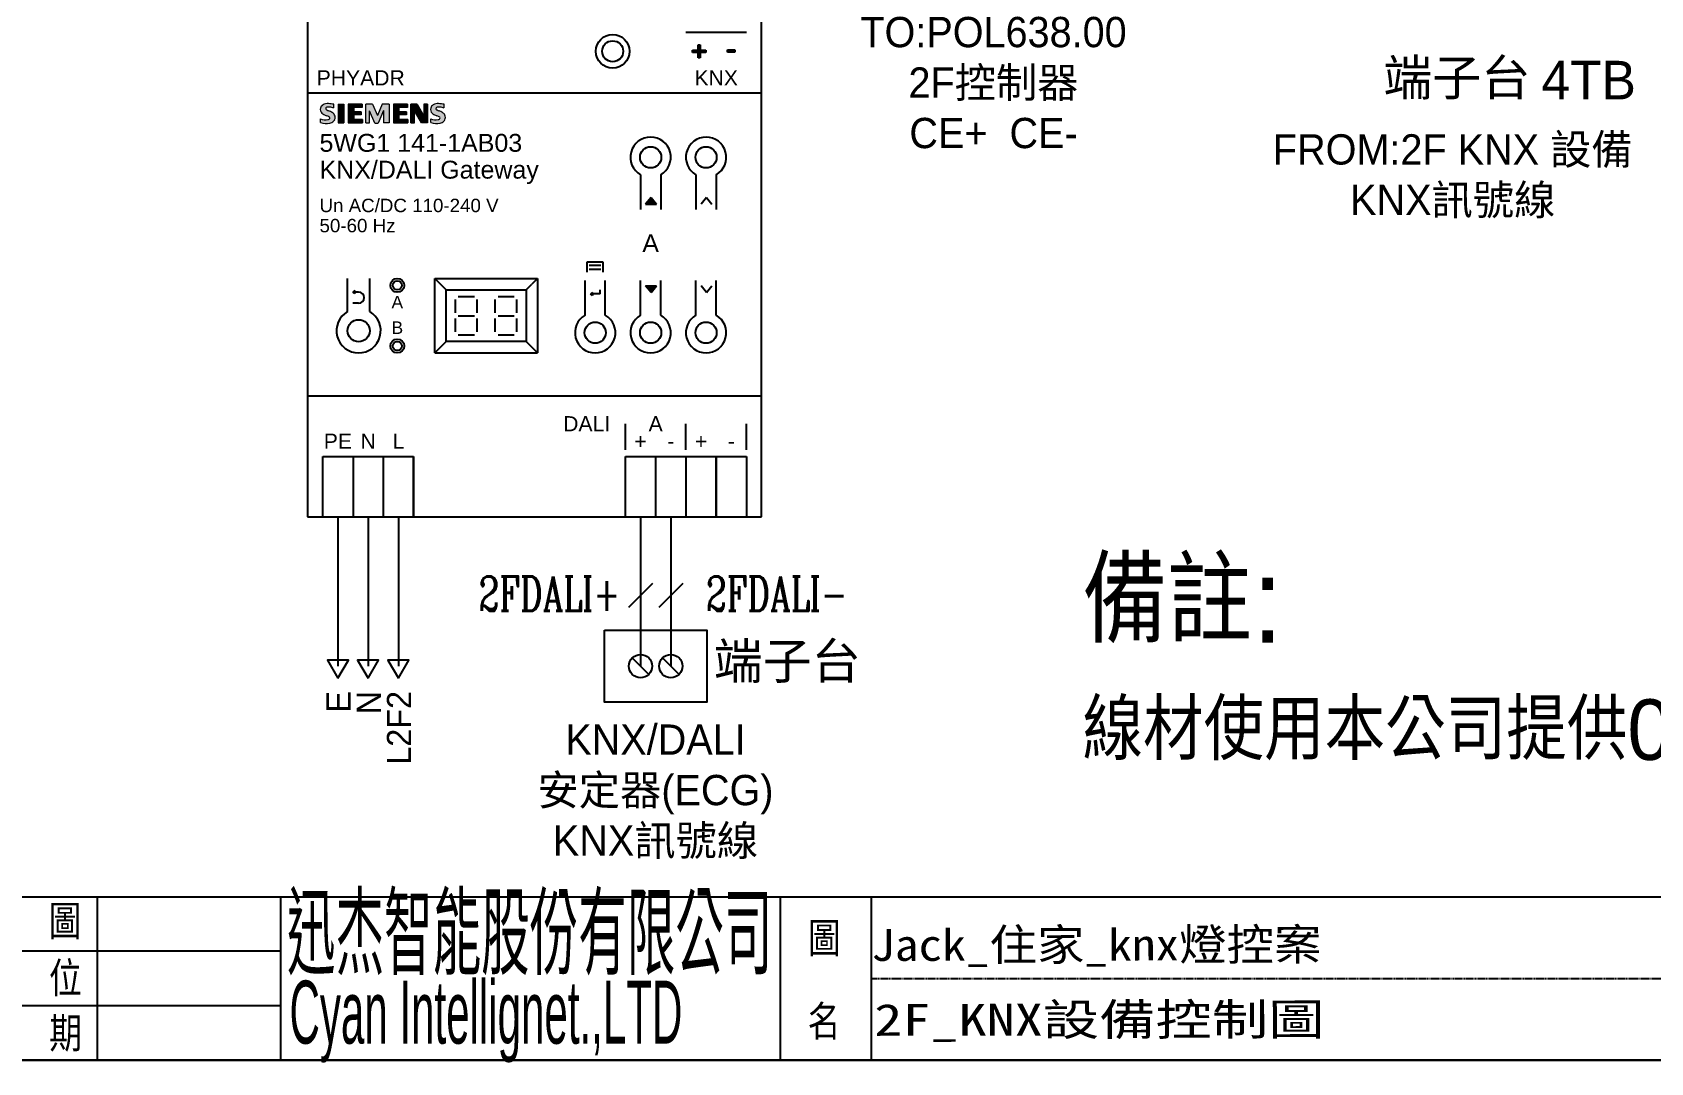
# Model space of a CAD drawing. Header units: millimetres. Extents: x 21506 to 58194, y 6783 to 13041.
# Drawn here: x 41762 to 43531, y 10238 to 11364 of the extents above; entities that cross this region are included whole.
import ezdxf
from ezdxf.enums import TextEntityAlignment as Align

# ---------------------------------------------------------------- set-up
doc = ezdxf.new("R2010")
doc.units = ezdxf.units.MM
doc.linetypes.add('DASH1', pattern=[1.5, 1, -0.5])
for name, color, linetype in [('5', 5, 'Continuous'), ('90000_FRAME', 7, 'Continuous'), ('DIM', 2, 'Continuous'), ('TEXT', 11, 'Continuous')]:
    doc.layers.add(name, color=color, linetype=linetype)
doc.styles.add('ARIAL', font='arial.ttf')
doc.styles.add('chineset', font='ds1.shx', dxfattribs={"bigfont": 'chineset.shx'})
doc.styles.add('LMP', font='COMPLEX', dxfattribs={"bigfont": 'LFP'})
doc.styles.get("Standard").update_dxf_attribs({"font": ''})
doc.styles.add('T2', font='simplex', dxfattribs={"bigfont": 'stsl'})
doc.styles.get('Standard').set_extended_font_data('MingLiU')

# ---------------------------------------------------------------- blocks, each defined once
blk = doc.blocks.new('Siemens-Logo')
h = blk.add_hatch(color=113)
h.dxf.hatch_style = 1
h.paths.add_polyline_path([(1.95, 1.66, 0.03624), (1.36, 1.95, -0.049474), (1.04, 2.09, -0.066567), (0.92, 2.19, -0.316832), (0.88, 2.42, -0.205242), (1.05, 2.54, -0.084425), (1.54, 2.57, -0.055427), (2.2, 2.42), (2.2, 3.04, 0.037682), (1.3, 3.15, 0.150366), (0.41, 2.94, 0.029244), (0.31, 2.87), (0.13, 2.69, 0.103665), (0, 2.42, 0.138785), (0, 1.95, 0.135749), (0.22, 1.57, 0.067252), (0.53, 1.35, 0.018513), (1, 1.13, -0.008982), (1.38, 0.96, -0.618592), (1.44, 0.57, -0.078609), (1.22, 0.5, -0.146008), (0, 0.63), (0, 0, 0.124503), (1.54, -0.09, 0.129248), (2.16, 0.24, 0.077088), (2.33, 0.47, 0.217145), (2.33, 1.24, 0.147333)])
h = blk.add_hatch(color=113)
h.dxf.hatch_style = 1
h.paths.add_polyline_path([(3.86, 3.07), (2.92, 3.07), (2.92, -0.06), (3.86, -0.06)])
h = blk.add_hatch(color=113)
h.dxf.hatch_style = 1
h.paths.add_polyline_path([(4.58, -0.06), (6.93, -0.06), (6.93, 0.53), (5.49, 0.53), (5.49, 1.27), (6.71, 1.27), (6.71, 1.79), (5.49, 1.79), (5.49, 2.49), (6.9, 2.49), (6.9, 3.07), (4.58, 3.07)])
h = blk.add_hatch(color=113)
h.dxf.hatch_style = 1
h.paths.add_polyline_path([(8.09, 1.95), (8.97, -0.09), (9.54, -0.09), (10.42, 1.98), (10.42, -0.06), (11.33, -0.06), (11.33, 3.07), (10.2, 3.07), (9.41, 1.16), (8.6, 3.07), (7.47, 3.07), (7.47, -0.06), (8.09, -0.06)])
h = blk.add_hatch(color=113)
h.dxf.hatch_style = 1
h.paths.add_polyline_path([(12.96, 2.49), (14.37, 2.49), (14.37, 3.07), (12.05, 3.07), (12.05, -0.06), (14.4, -0.06), (14.4, 0.53), (12.96, 0.53), (12.96, 1.27), (14.18, 1.27), (14.18, 1.79), (12.96, 1.79)])
h = blk.add_hatch(color=113)
h.dxf.hatch_style = 1
h.paths.add_polyline_path([(15.54, 1.95), (16.67, -0.06), (17.68, -0.06), (17.68, 3.07), (17.05, 3.07), (17.05, 1.13), (15.94, 3.07), (14.92, 3.07), (14.92, -0.06), (15.54, -0.06)])
h = blk.add_hatch(color=113)
h.dxf.hatch_style = 1
h.paths.add_polyline_path([(19.09, 2.42, -0.205242), (19.26, 2.54, -0.084425), (19.75, 2.57, -0.055427), (20.41, 2.42), (20.41, 3.04, 0.037682), (19.51, 3.15, 0.150366), (18.62, 2.94, 0.088866), (18.34, 2.7, 0.106595), (18.21, 2.42, 0.138787), (18.21, 1.95, 0.135749), (18.43, 1.57, 0.067252), (18.74, 1.35, 0.018513), (19.22, 1.13, -0.008982), (19.59, 0.96, -0.618592), (19.65, 0.57, -0.078609), (19.43, 0.5, -0.146008), (18.21, 0.63), (18.21, 0, 0.124503), (19.75, -0.09, 0.129248), (20.38, 0.24, 0.077088), (20.54, 0.47, 0.217145), (20.54, 1.24, 0.147333), (20.16, 1.66, 0.03624), (19.57, 1.95, -0.049474), (19.25, 2.09, -0.066567), (19.13, 2.19, -0.316832)])
at = {"layer": '90000_FRAME', "color": 113, "linetype": 'Continuous', "lineweight": 13}
for p, q in [((0.13, 2.69), (0.31, 2.87)), ((2.2, 2.42), (2.2, 3.04)), ((2.92, 3.07), (2.92, -0.06)), ((2.92, 3.07), (3.86, 3.07)), ((3.86, 3.07), (3.86, -0.06)), ((4.58, 3.07), (4.58, -0.06)), ((6.9, 3.07), (4.58, 3.07)), ((6.9, 3.07), (6.9, 2.49)), ((7.47, -0.06), (7.47, 3.07)), ((8.6, 3.07), (7.47, 3.07)), ((8.6, 3.07), (9.41, 1.16)), ((10.2, 3.07), (9.41, 1.16)), ((11.33, 3.07), (10.2, 3.07)), ((11.33, 3.07), (11.33, -0.06)), ((12.05, 3.07), (12.05, -0.06)), ((14.37, 3.07), (12.05, 3.07)), ((14.37, 3.07), (14.37, 2.49)), ((14.92, -0.06), (14.92, 3.07)), ((15.94, 3.07), (14.92, 3.07)), ((15.94, 3.07), (17.05, 1.13)), ((17.68, 3.07), (17.05, 3.07)), ((17.05, 3.07), (17.05, 1.13)), ((17.68, 3.07), (17.68, -0.06)), ((20.41, 2.42), (20.41, 3.04)), ((0, 0), (0, 0.63)), ((6.9, 2.49), (5.49, 2.49)), ((5.49, 2.49), (5.49, 1.79)), ((6.71, 1.79), (5.49, 1.79)), ((6.71, 1.27), (5.49, 1.27)), ((5.49, 1.27), (5.49, 0.53)), ((6.93, 0.53), (5.49, 0.53)), ((6.71, 1.79), (6.71, 1.27)), ((6.93, 0.53), (6.93, -0.06)), ((8.97, -0.09), (8.09, 1.95)), ((8.09, -0.06), (8.09, 1.95)), ((10.42, 1.98), (9.54, -0.09)), ((10.42, 1.98), (10.42, -0.06)), ((14.37, 2.49), (12.96, 2.49)), ((12.96, 2.49), (12.96, 1.79)), ((14.18, 1.79), (12.96, 1.79)), ((14.18, 1.27), (12.96, 1.27)), ((12.96, 1.27), (12.96, 0.53)), ((14.4, 0.53), (12.96, 0.53)), ((14.18, 1.79), (14.18, 1.27)), ((14.4, 0.53), (14.4, -0.06)), ((16.67, -0.06), (15.54, 1.95)), ((15.54, -0.06), (15.54, 1.95)), ((18.21, 0), (18.21, 0.63)), ((2.92, -0.06), (3.86, -0.06)), ((4.58, -0.06), (6.93, -0.06)), ((7.47, -0.06), (8.09, -0.06)), ((8.97, -0.09), (9.54, -0.09)), ((11.33, -0.06), (10.42, -0.06)), ((12.05, -0.06), (14.4, -0.06)), ((14.92, -0.06), (15.54, -0.06)), ((17.68, -0.06), (16.67, -0.06))]:
    blk.add_line(p, q, dxfattribs=at)
for centre, radius, start, end in [((0.72, 2.25), 0.739, 142.8139, 167.1523), ((0.95, 2.05), 1.04, 121.2141, 141.5255), ((1.2, 1.59), 1.56, 86.2218, 120.4273), ((1.02, -2.83), 5.98, 78.6827, 87.3148), ((18.93, 2.25), 0.739, 142.8139, 167.1523), ((19.16, 2.05), 1.04, 121.2141, 141.5255), ((19.41, 1.59), 1.56, 86.2218, 120.4273), ((19.23, -2.83), 5.98, 78.6827, 87.3148), ((0.83, 2.18), 0.864, 164.1975, 195.8025), ((0.79, 2.15), 0.817, 194.7952, 225.7177), ((0.82, 2.61), 2.15, 247.53, 280.758), ((0.94, 3), 3.14, 252.5939, 280.9817), ((1.19, 2.62), 1.43, 227.3119, 242.704), ((3.73, 7.59), 7.02, 242.862, 247.1042), ((1.06, 2.33), 0.2, 154.44, 221.8202), ((1.11, 2.28), 0.271, 102.8288, 149.226), ((1.33, 2.58), 0.572, 222.776, 239.0362), ((-3.39, -9.43), 11.44, 65.3415, 67.3998), ((1.92, 3.64), 1.78, 240.0482, 251.378), ((1.39, 1.13), 1.45, 84.04, 103.3428), ((1.13, 1.23), 0.734, 277.71, 295.6885), ((-0.33, -2.25), 4.53, 59.902, 68.2036), ((1.31, 0.75), 0.225, 305.5032, 72.4653), ((1.16, -0.47), 3.06, 70.2626, 82.9524), ((1.24, 1.27), 1.39, 282.4058, 311.8644), ((1.44, 0.81), 0.993, 25.9563, 59.4835), ((1.49, 0.89), 0.946, 315.8905, 333.5229), ((1.49, 0.86), 0.928, 335.3868, 24.3915), ((19.04, 2.18), 0.864, 164.1975, 195.8025), ((19, 2.15), 0.817, 194.7952, 225.7177), ((19.03, 2.61), 2.15, 247.53, 280.758), ((19.15, 3), 3.14, 252.5939, 280.9817), ((19.4, 2.62), 1.43, 227.3119, 242.704), ((21.94, 7.59), 7.02, 242.862, 247.1042), ((19.27, 2.33), 0.2, 154.44, 221.8202), ((19.32, 2.28), 0.271, 102.8288, 149.226), ((19.54, 2.58), 0.572, 222.776, 239.0362), ((14.82, -9.43), 11.44, 65.3415, 67.3998), ((20.14, 3.64), 1.78, 240.0482, 251.378), ((19.6, 1.13), 1.45, 84.04, 103.3428), ((19.34, 1.23), 0.734, 277.71, 295.6885), ((17.89, -2.25), 4.53, 59.902, 68.2036), ((19.52, 0.75), 0.225, 305.5032, 72.4653), ((19.37, -0.47), 3.06, 70.2626, 82.9524), ((19.45, 1.27), 1.39, 282.4058, 311.8644), ((19.65, 0.81), 0.993, 25.9563, 59.4835), ((19.7, 0.89), 0.946, 315.8905, 333.5229), ((19.7, 0.86), 0.928, 335.3868, 24.3915)]:
    blk.add_arc(centre, radius, start, end, dxfattribs=at)

msp = doc.modelspace()

# ---------------------------------------------------------------- hatches: boundary and pattern name
for points in [[(42483.567, 11344.53), (42489.503, 11344.53), (42489.503, 11350.353), (42491.985, 11350.353), (42491.985, 11344.53), (42497.878, 11344.53), (42497.878, 11342.048), (42491.985, 11342.048), (42491.985, 11336.226), (42489.503, 11336.226), (42489.503, 11342.048), (42483.567, 11342.048)], [(42521.542, 11342.386), (42521.542, 11345.063), (42529.61, 11345.063), (42529.61, 11342.386)]]:
    msp.add_hatch(color=256).paths.add_polyline_path(points)
h = msp.add_hatch(color=256)
h.dxf.hatch_style = 1
h.paths.add_polyline_path([(42432.227, 11176.178), (42444.028, 11176.178), (42438.127, 11183.478)])
h = msp.add_hatch(color=256)
h.dxf.hatch_style = 1
h.paths.add_polyline_path([(42112.317, 11080.238), (42114.426, 11078.571), (42114.426, 11080.238), (42114.426, 11081.905)])
h = msp.add_hatch(color=256)
h.dxf.hatch_style = 1
h.paths.add_polyline_path([(42371.928, 11078.173), (42374.036, 11076.506), (42374.036, 11078.173), (42374.036, 11079.84)])
h = msp.add_hatch(color=256)
h.dxf.hatch_style = 1
h.paths.add_polyline_path([(42432.227, 11087.16), (42444.028, 11087.16), (42438.127, 11079.86)])

# ---------------------------------------------------------------- linework, layer by layer
at = {"color": 7}
for p, q in [((42062.794, 11430.038), (42062.794, 10834.609)), ((42558.985, 10834.755), (42558.985, 11430.184)), ((42558.985, 11297.72), (42062.794, 11297.72)), ((42062.794, 10966.927), (42558.985, 10966.927)), ((42062.794, 10834.609), (42558.985, 10834.609)), ((40159.679, 10419.728), (44168.105, 10419.728)), ((41832.674, 10419.728), (41832.674, 10241.004)), ((42033.351, 10419.728), (42033.351, 10241.004)), ((42579.451, 10419.728), (42579.451, 10241.004)), ((42678.742, 10419.728), (42678.742, 10241.004)), ((42033.351, 10360.153), (40159.679, 10360.153)), ((42033.351, 10300.579), (40159.679, 10300.579)), ((40159.679, 10241.004), (44168.105, 10241.005)), ((42033.351, 10241.004), (42060.656, 10241.004))]:
    msp.add_line(p, q, dxfattribs=at)
at = {"color": 0}
msp.add_line((42542.445, 11363.879), (42476.287, 11363.879), dxfattribs=at)
for p, q in [((42483.567, 11344.53), (42489.503, 11344.53)), ((42483.567, 11342.048), (42483.567, 11344.53)), ((42489.503, 11342.048), (42483.567, 11342.048)), ((42489.503, 11344.53), (42489.503, 11350.353)), ((42489.503, 11350.353), (42491.985, 11350.353)), ((42489.503, 11336.226), (42489.503, 11342.048)), ((42491.985, 11350.353), (42491.985, 11344.53)), ((42491.985, 11344.53), (42497.878, 11344.53)), ((42497.878, 11342.048), (42491.985, 11342.048)), ((42491.985, 11342.048), (42491.985, 11336.226)), ((42497.878, 11344.53), (42497.878, 11342.048)), ((42521.542, 11342.386), (42521.542, 11345.063)), ((42521.542, 11345.063), (42529.61, 11345.063)), ((42529.61, 11342.386), (42521.542, 11342.386)), ((42529.61, 11345.063), (42529.61, 11342.386)), ((42491.985, 11336.226), (42489.503, 11336.226)), ((42426.668, 11208.317), (42426.668, 11170.277)), ((42448.77, 11208.317), (42448.77, 11170.277)), ((42487.264, 11208.317), (42487.264, 11170.277)), ((42509.366, 11208.317), (42509.366, 11170.277)), ((42438.127, 11183.478), (42432.227, 11176.178)), ((42438.127, 11183.478), (42444.028, 11176.178)), ((42498.723, 11183.478), (42492.823, 11176.178)), ((42498.723, 11183.478), (42504.624, 11176.178)), ((42432.227, 11176.178), (42444.028, 11176.178)), ((42385.915, 11112.755), (42367.848, 11112.755)), ((42367.848, 11112.755), (42367.848, 11101.974)), ((42370.438, 11109.65), (42383.325, 11109.65)), ((42385.915, 11101.974), (42385.915, 11112.755)), ((42106.461, 11058.875), (42106.461, 11095.126)), ((42130.628, 11058.875), (42130.628, 11095.126)), ((42201.754, 11013.778), (42201.754, 11095.126)), ((42201.754, 11095.126), (42314.195, 11095.126)), ((42201.754, 11095.126), (42208.055, 11088.825)), ((42314.195, 11095.126), (42307.893, 11088.825)), ((42314.195, 11095.126), (42314.195, 11013.778)), ((42366.071, 11055.022), (42366.071, 11093.061)), ((42370.438, 11105.404), (42383.325, 11105.404)), ((42388.174, 11055.022), (42388.174, 11093.061)), ((42426.668, 11055.022), (42426.668, 11093.061)), ((42448.77, 11055.022), (42448.77, 11093.061)), ((42487.264, 11055.022), (42487.264, 11093.061)), ((42509.366, 11055.022), (42509.366, 11093.061)), ((42114.426, 11081.905), (42112.317, 11080.238)), ((42114.426, 11078.571), (42112.317, 11080.238)), ((42114.426, 11080.238), (42114.426, 11081.905)), ((42118.545, 11080.238), (42114.426, 11080.238)), ((42114.426, 11080.238), (42114.426, 11078.571)), ((42208.055, 11088.825), (42214.356, 11082.524)), ((42224.309, 11057.416), (42224.309, 11072.236)), ((42236.165, 11075.199), (42227.273, 11075.199)), ((42245.057, 11075.199), (42236.165, 11075.199)), ((42248.021, 11057.416), (42248.021, 11072.236)), ((42267.928, 11057.416), (42267.928, 11072.236)), ((42279.783, 11075.199), (42270.891, 11075.199)), ((42288.675, 11075.199), (42279.783, 11075.199)), ((42291.639, 11057.416), (42291.639, 11072.236)), ((42301.592, 11082.524), (42307.893, 11088.825)), ((42374.036, 11079.84), (42371.928, 11078.173)), ((42374.036, 11076.506), (42371.928, 11078.173)), ((42374.036, 11078.173), (42374.036, 11079.84)), ((42382.473, 11078.173), (42374.036, 11078.173)), ((42374.036, 11078.173), (42374.036, 11076.506)), ((42382.473, 11078.173), (42382.473, 11082.675)), ((42438.127, 11079.86), (42432.227, 11087.16)), ((42432.227, 11087.16), (42444.028, 11087.16)), ((42438.127, 11079.86), (42444.028, 11087.16)), ((42498.723, 11079.86), (42492.823, 11087.16)), ((42498.723, 11079.86), (42504.624, 11087.16)), ((42118.545, 11068.155), (42112.317, 11068.155)), ((42227.273, 11054.452), (42236.165, 11054.452)), ((42236.165, 11054.452), (42245.057, 11054.452)), ((42270.891, 11054.452), (42279.783, 11054.452)), ((42279.783, 11054.452), (42288.675, 11054.452)), ((42224.309, 11036.669), (42224.309, 11051.488)), ((42248.021, 11036.669), (42248.021, 11051.488)), ((42267.928, 11036.669), (42267.928, 11051.488)), ((42291.639, 11036.669), (42291.639, 11051.488)), ((42201.754, 11013.778), (42208.055, 11020.079)), ((42208.055, 11020.079), (42214.356, 11026.38)), ((42227.273, 11033.705), (42236.165, 11033.705)), ((42236.165, 11033.705), (42245.057, 11033.705)), ((42270.891, 11033.705), (42279.783, 11033.705)), ((42279.783, 11033.705), (42288.675, 11033.705)), ((42301.592, 11026.38), (42307.893, 11020.079)), ((42314.195, 11013.778), (42307.893, 11020.079)), ((42201.754, 11013.778), (42314.195, 11013.778)), ((42410.128, 10907.963), (42410.128, 10936.401)), ((42476.287, 10907.963), (42476.287, 10936.401)), ((42542.445, 10907.963), (42542.445, 10936.401)), ((42079.334, 10834.609), (42079.334, 10900.768)), ((42079.334, 10900.768), (42178.572, 10900.768)), ((42112.413, 10900.768), (42112.413, 10834.609)), ((42145.493, 10900.768), (42145.493, 10834.609)), ((42178.572, 10900.768), (42178.572, 10834.609)), ((42178.572, 10834.609), (42178.572, 10900.768)), ((42178.572, 10900.768), (42178.572, 10834.609)), ((42410.128, 10834.609), (42410.128, 10900.768)), ((42410.128, 10900.768), (42509.366, 10900.768)), ((42443.207, 10900.768), (42443.207, 10834.609)), ((42476.287, 10900.768), (42476.287, 10834.609)), ((42509.366, 10900.768), (42509.366, 10834.609)), ((42509.366, 10834.609), (42509.366, 10900.768)), ((42509.366, 10900.768), (42509.366, 10834.609)), ((42509.366, 10900.768), (42542.445, 10900.768)), ((42542.445, 10900.768), (42542.445, 10834.609)), ((44168.105, 10241.004), (40159.679, 10241.004))]:
    msp.add_line(p, q)
at = {"color": 7, "linetype": 'DASH1'}
msp.add_line((42678.742, 10330.366), (43600.563, 10330.366), dxfattribs=at)
for points in [[(42214.356, 11082.524), (42301.592, 11082.524), (42301.592, 11026.38), (42214.356, 11026.38)], [(42387.369, 10710.875), (42499.045, 10710.875), (42499.045, 10632.278), (42387.369, 10632.278)], [(42095.874, 10658.345), (42107.333, 10678.192), (42084.415, 10678.192)], [(42128.953, 10658.345), (42140.412, 10678.192), (42117.494, 10678.192)], [(42162.033, 10658.345), (42173.492, 10678.192), (42150.574, 10678.192)]]:
    msp.add_lwpolyline(points, close=True)
at = {"color": 7, "linetype": 'Continuous'}
for radius in [18.419, 11.459]:
    msp.add_circle((42396.229, 11343.289), radius, dxfattribs=at)
for centre, radius in [((42437.719, 11227.458), 11.556), ((42498.315, 11227.458), 11.556), ((42160.837, 11087.574), 7.552), ((42160.837, 11087.574), 4.885), ((42118.545, 11037.945), 12.084), ((42377.123, 11035.88), 11.556), ((42437.719, 11035.88), 11.556), ((42498.315, 11035.88), 11.556), ((42160.837, 11021.33), 7.552), ((42160.837, 11021.33), 4.885)]:
    msp.add_circle(centre, radius)
for centre, radius, start, end in [((42437.719, 11227.458), 22.102, 300, 240), ((42498.315, 11227.458), 22.102, 300, 240), ((42118.545, 11074.196), 6.042, 270, 90), ((42118.545, 11037.945), 24.167, 120, 60), ((42377.123, 11035.88), 22.102, 120, 60), ((42437.719, 11035.88), 22.102, 120, 60), ((42498.315, 11035.88), 22.102, 120, 60)]:
    msp.add_arc(centre, radius, start, end)
at = {"layer": 'DIM', "color": 0}
for p, q in [((42435.662, 10662.582), (42417.673, 10680.571)), ((42468.742, 10662.582), (42450.752, 10680.571))]:
    msp.add_line(p, q, dxfattribs=at)
for centre in [(42426.668, 10671.576), (42459.747, 10671.576)]:
    msp.add_circle(centre, 12.72, dxfattribs=at)
at = {"layer": 'TEXT', "color": 0}
for p, q in [((42095.874, 10834.609), (42095.874, 10671.576)), ((42128.953, 10834.609), (42128.953, 10671.576)), ((42162.033, 10834.609), (42162.033, 10671.576)), ((42459.747, 10834.609), (42459.747, 10671.576))]:
    msp.add_line(p, q, dxfattribs=at)
at = {"layer": 'TEXT', "color": 1}
msp.add_line((42426.668, 10834.609), (42426.668, 10671.576), dxfattribs=at)
at = {"layer": 'TEXT'}
for p, q in [((42439.742, 10761.851), (42413.585, 10735.694)), ((42472.822, 10761.851), (42446.665, 10735.694))]:
    msp.add_line(p, q, dxfattribs=at)

# ---------------------------------------------------------------- block references
at = {"xscale": 6.6158742611175, "yscale": 6.6158742611175, "zscale": 6.6158742611175}
msp.add_blockref('Siemens-Logo', (42076.92, 11265.364), dxfattribs=at)

# ---------------------------------------------------------------- texts
at = {"color": 7, "style": 'ARIAL'}
for s, height, p in [('KNX', 16.5397, (42509.366, 11314.26)), ('DALI', 16.5397, (42367.815, 10936.401)), ('A', 16.54, (42443.207, 10936.401)), ('PE', 16.5397, (42095.874, 10917.308)), ('N', 16.54, (42128.953, 10917.308)), ('L', 16.54, (42162.033, 10917.308)), ('+', 16.54, (42426.668, 10917.308)), ('-', 16.54, (42459.747, 10917.308)), ('+', 16.54, (42492.826, 10917.308)), ('-', 16.54, (42525.906, 10917.308))]:
    msp.add_text(s, height=height, dxfattribs=at).set_placement(p, align=Align.MIDDLE_CENTER)
for s, height, p in [('5WG1 141-1AB03', 19.5434, (42075.802, 11233.501)), ('KNX/DALI Gateway', 19.5434, (42075.802, 11204.185)), ('Un AC/DC 110-240 V ', 14.65755, (42075.802, 11167.542)), ('50-60 Hz', 14.6575, (42075.802, 11145.555))]:
    msp.add_text(s, height=height, dxfattribs=at).set_placement(p)
for s, height, p in [('A', 19.543, (42437.719, 11123.844)), ('A', 13.68, (42160.837, 11062.314)), ('B', 13.68, (42160.837, 11034.512))]:
    msp.add_text(s, height=height, dxfattribs=at).set_placement(p, align=Align.CENTER)
at = {"color": 7, "style": 'T2'}
for s, p in [('圖', (41779.759, 10373.192)), ('位', (41780.162, 10310.878)), ('期', (41780.336, 10250.543))]:
    msp.add_text(s, height=37.731, rotation=0.000118, dxfattribs=at).set_placement(p)
at = {"color": 7, "style": 'T2', "oblique": 360, "width": 1}
msp.add_text('圖', height=37.731, rotation=0.000118, dxfattribs=at).set_placement((42609.611, 10354.37))
at = {"color": 7}
for s, width, p, p2 in [('Jack_住家_knx燈控案', 1.000741, (42678.742, 10349.551), (43170.959, 10350.301)), ('2F_KNX設備控制圖', 1.18838, (42682.106, 10267.685), (43174.323, 10268.435))]:
    msp.add_text(s, height=34.78567, rotation=0.08732, dxfattribs=dict(at, width=width)).set_placement(p, p2, align=Align.FIT)
at = {"color": 7, "style": 'T2', "width": 1}
msp.add_text('名', height=37.731, rotation=0.000118, dxfattribs=at).set_placement((42609.227, 10263.499))
at = {"color": 2, "char_height": 33.07937, "width": 481.51102, "attachment_point": 5}
for s, insert in [('{\\fPMingLiU|b0|i0|c136|p18;\\C0;TO:POL638.00\\P2F控制器\\PCE+  CE-}', (42812.451, 11308.919)), ('{\\fPMingLiU|b0|i0|c136|p18;\\C0;FROM:2F KNX 設備\\PKNX訊號線}', (43314.381, 11206.71)), ('{\\fPMingLiU|b0|i0|c136|p18;\\C0;KNX/DALI\\P安定器(ECG)\\PKNX訊號線}', (42443.017, 10534.377))]:
    msp.add_mtext(s, dxfattribs=dict(at, insert=insert))
at = {"color": 7, "char_height": 39.29829, "width": 302.30307, "attachment_point": 5}
for insert in [(43318.818, 11312.41), (42586.984, 10675.03)]:
    msp.add_mtext('{\\fMicrosoft JhengHei|b0|i0|c136|p34;端子台}', dxfattribs=dict(at, insert=insert))
at = {"color": 3, "insert": (42909.73, 10678.948), "char_height": 92.62224, "width": 1208.72946, "attachment_point": 4}
msp.add_mtext('{\\Fds1.shx,chineset.shx|c136;備註:\\P\\H0.7143x;線材使用本公司提供0.9mm線材}', dxfattribs=at)
at = {"style": 'ARIAL'}
msp.add_attdef('PHYADR', text='PhyAdr', height=16.5397, dxfattribs=at).set_placement((42072.718, 11314.26), align=Align.MIDDLE_LEFT)
at = {"layer": '5', "color": 0, "style": 'LMP', "width": 0.7}
for s, p in [('2FDALI+', (42404.487, 10750.8)), ('2FDALI-', (42653.008, 10750.8))]:
    msp.add_text(s, height=37.666, rotation=0.000006, dxfattribs=at).set_placement(p, align=Align.MIDDLE_RIGHT)
at = {"layer": 'TEXT', "color": 1, "style": 'chineset'}
msp.add_text('4TB', height=42.1431, dxfattribs=at).set_placement((43411.244, 11311.813), align=Align.MIDDLE_LEFT)
at = {"layer": 'TEXT', "color": 0, "style": 'chineset'}
for s, height, p in [('E', 26.463, (42096.579, 10644.495)), ('N', 26.463, (42129.659, 10644.495)), ('L2F2', 26.4635, (42162.738, 10644.495))]:
    msp.add_text(s, height=height, rotation=90, dxfattribs=at).set_placement(p, align=Align.MIDDLE_RIGHT)
at = {"layer": 'TEXT', "color": 7, "style": 'chineset'}
for s, height, width, p in [('迅杰智能股份有限公司', 88.4212, 0.6, (42040.245, 10334.06)), ('Cyan Intellignet.,LTD', 68.77201, 0.5, (42043.022, 10259.174))]:
    msp.add_text(s, height=height, rotation=0.000118, dxfattribs=dict(at, width=width)).set_placement(p)

doc.saveas('drawing.dxf')
